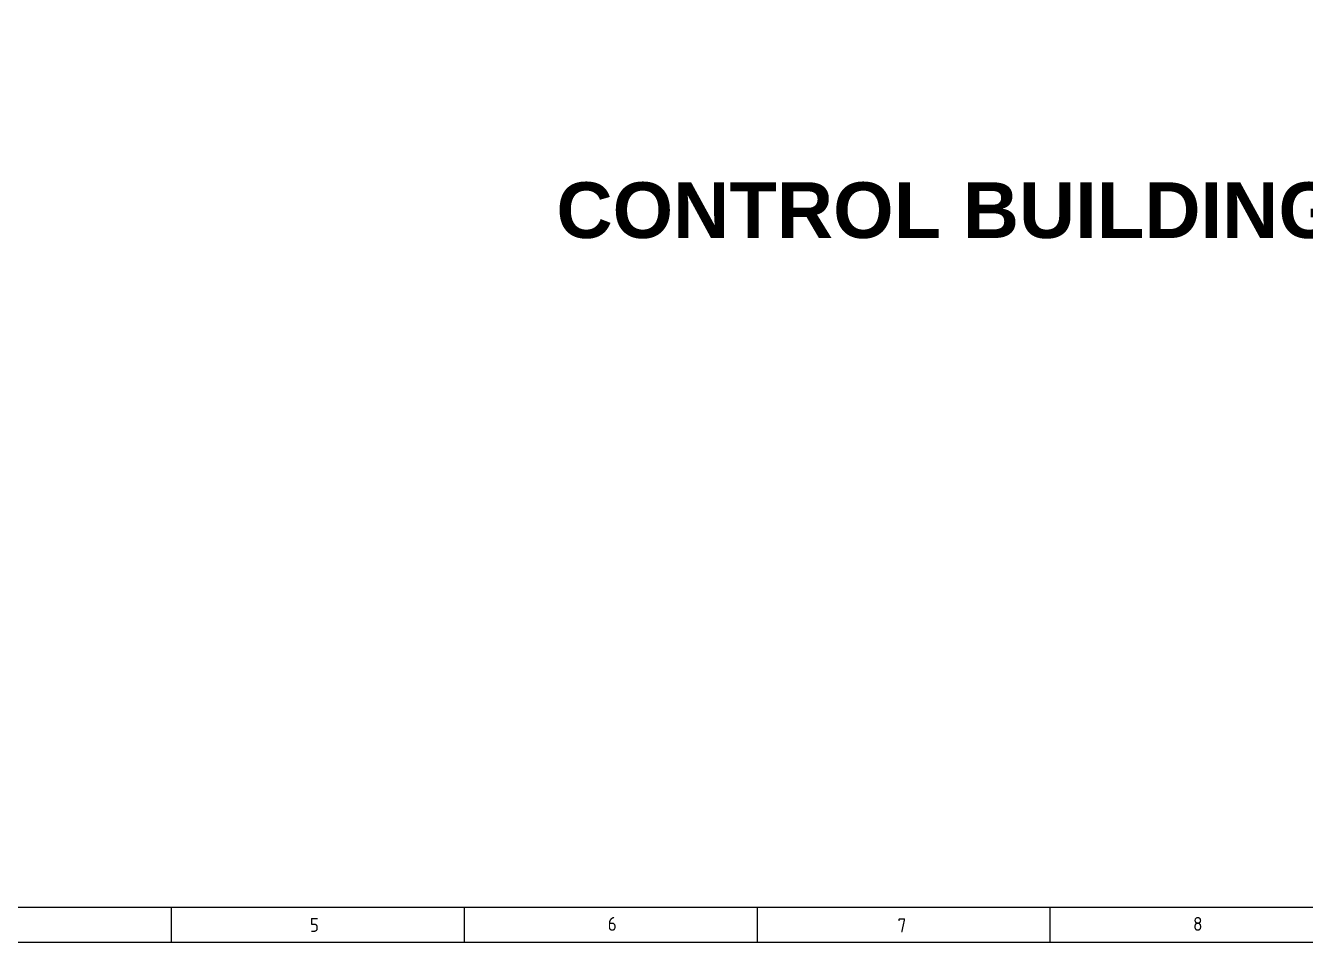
# Model space of a CAD drawing. Header units: inches. Extents: x 985 to 11353, y 526 to 2181.
# Drawn here: x 6498.7 to 6843.2, y 1067.5 to 1314.4 of the extents above; entities that cross this region are included whole.
import ezdxf

# ---------------------------------------------------------------- set-up
doc = ezdxf.new("R2010")
doc.units = ezdxf.units.IN
doc.header["$MEASUREMENT"] = 0
doc.layers.add('CABLE ROUTE FOR TOTAL PLANE-EMBED 2_DWG$0$SILICAGEL BORDER', color=7, linetype='Continuous')
doc.layers.add('FREE-TEXT', color=7, linetype='Continuous')
doc.styles.get("Standard").update_dxf_attribs({"font": 'isocp3.shx'})

# ---------------------------------------------------------------- blocks, each defined once
blk = doc.blocks.new('240A1')
at = {"color": 0, "lineweight": -3}
for p, q in [((1045443.17, 286251.35), (1045443.17, 286246.35)), ((1045485.22, 286251.35), (1045485.22, 286246.35)), ((1045527.27, 286251.35), (1045527.27, 286246.35)), ((1045569.32, 286251.35), (1045569.32, 286246.35))]:
    blk.add_line(p, q, dxfattribs=at)
at = {"color": 5, "lineweight": -3}
blk.add_lwpolyline([(1045274.97, 286840.35), (1046115.97, 286840.35), (1046115.97, 286246.35), (1045274.97, 286246.35)], close=True, dxfattribs=at)
at = {"color": 0, "lineweight": -3}
blk.add_lwpolyline([(1045279.97, 286835.35), (1046110.97, 286835.35), (1046110.97, 286251.35), (1045279.97, 286251.35)], close=True, dxfattribs=at)
at = {"lineweight": -3, "char_height": 2, "attachment_point": 1}
for s, insert in [('5', (1045463.07, 286249.86)), ('6', (1045505.83, 286250.01)), ('7', (1045547.45, 286249.79)), ('8', (1045589.88, 286250.01))]:
    blk.add_mtext_dynamic_manual_height_columns(s, width=2, gutter_width=1, heights=[0], dxfattribs=dict(at, insert=insert))

msp = doc.modelspace()

# ---------------------------------------------------------------- block references
at = {"layer": 'CABLE ROUTE FOR TOTAL PLANE-EMBED 2_DWG$0$SILICAGEL BORDER', "color": 7, "xscale": 1.875, "yscale": 1.875, "zscale": 1.875}
msp.add_blockref('240A1', (-1953668.07, -535644.44), dxfattribs=at)

# ---------------------------------------------------------------- texts
at = {"layer": 'FREE-TEXT', "insert": (6641.55, 1272.17), "char_height": 15, "attachment_point": 1}
msp.add_mtext_dynamic_manual_height_columns('{\\fArial|b1|i0|c0|p34;CONTROL BUILDING FOR SRIKAIL GAS FIELD}', width=541.2788, gutter_width=1, heights=[0], dxfattribs=at)

doc.saveas('drawing.dxf')
